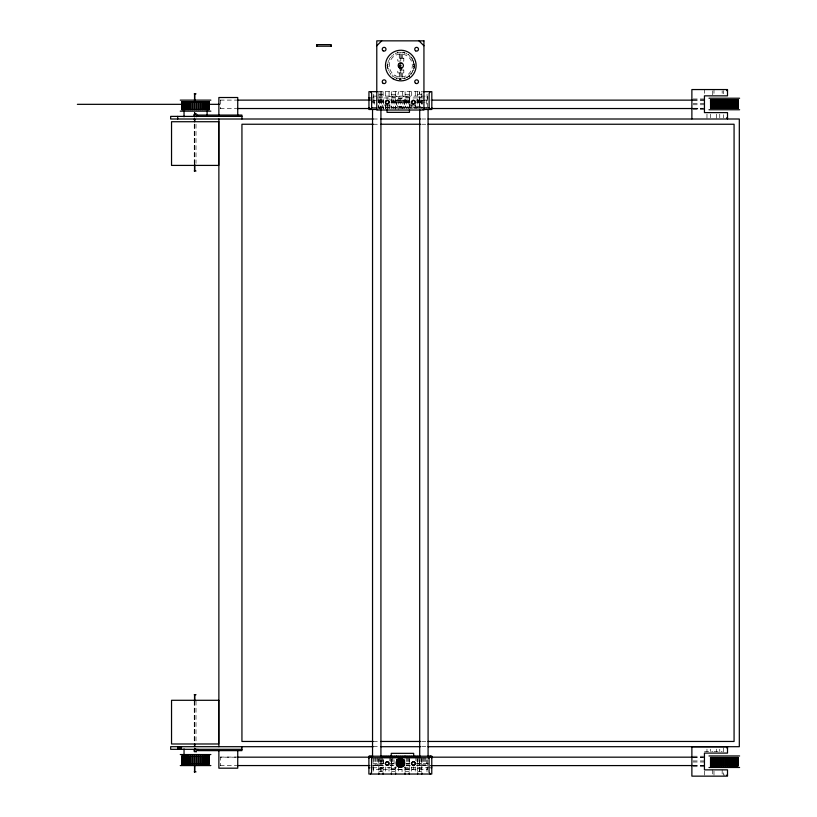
<?xml version="1.0" encoding="UTF-8"?>
<svg xmlns="http://www.w3.org/2000/svg" width="817" height="817" viewBox="0 0 817 817"><rect width="100%" height="100%" fill="white"/><g stroke="black" fill="none" stroke-linecap="round" stroke-linejoin="round"><path stroke-width="0.61" stroke-dasharray="4.08 3.06" d="M402.158 52.063L402.699 52.982L404.364 52.278M395.612 77.635L395.152 76.961L394.223 77.554M387.401 68.608L387.207 63.501M389.004 70.487L388.085 69.854M390.986 57.21L390.179 57.803M407.714 76.584L408.234 75.961L409.215 76.42M397.47 52.278L397.185 53.35L396.306 53.054M397.45 78.698L397.062 77.697L396.235 78.177M414.209 68.608L414.362 63.307M401.453 52.145L400.8 52.839L400.156 52.145M402.199 78.626L403.384 78.585M406.08 53.054L406.754 54.126M387.187 67.403L388.126 66.504L387.064 65.748M414.423 63.695L413.473 64.604L414.495 65.258M389.791 72.499L389.147 71.63M398.226 78.585L399.043 78.156L399.584 79.239M387.064 65.36L388.126 64.604L387.227 63.808M414.546 65.748L413.473 66.504L414.423 67.403M392.16 75.818L392.16 74.868M409.531 55.168L409.45 56.24L410.4 56.169M405.303 53.054L404.415 53.35L404.058 52.196M414.362 67.801L413.249 68.25L413.606 69.098M412.197 58.201L411.758 59.069L412.595 59.447M390.628 74.521L390.945 73.601L390.179 73.305M412.82 60.233L412.708 61.04L413.657 61.224M373.737 94.129L373.737 100.573L372.164 102.145L377.178 102.145M426.985 771.575L426.985 765.131L428.557 763.558M409.521 76.175L408.97 76.614M388.126 69.026L388.361 68.25L387.248 67.801M409.562 74.786L409.531 75.94M395.285 54.106L395.53 53.054M413.606 62L413.596 63.154M388.014 63.154L388.126 62.082M399.973 79.269L400.657 78.279L401.372 78.687M408.551 55.096L407.816 54.116A13.623 13.623 0 0 1 408.541 54.586M397.246 52.278L398.91 52.982L399.442 52.063M407.499 77.554L406.457 76.961L405.998 77.635M401.321 79.29L399.268 79.208M378.445 91.667L422.328 91.667M378.904 94.282L383.091 94.282M391.476 94.282L395.673 94.282M405.099 94.282L409.297 94.282M417.681 94.282L421.868 94.282M376.943 96.12L373.134 96.12L373.134 106.006M378.21 96.12L425.106 96.12M378.904 97.141L383.091 97.141M391.476 97.141L395.673 97.141M405.099 97.141L409.297 97.141M417.681 97.141L421.868 97.141M370.203 97.948L428.057 97.948M693.133 98.99L704.448 98.99M220.13 100.103L236.481 100.103M370.213 100.052L384.215 100.052M389.903 100.052L410.869 100.052M416.262 100.052L430.569 100.052M693.133 99.98L704.448 99.98M693.133 100.195L704.448 100.195M373.737 100.573L376.831 100.573M395.673 100.573L405.099 100.573M421.868 100.573L424.973 100.573M378.904 101.911L383.091 101.911M391.476 101.911L395.673 101.911M405.099 101.911L409.297 101.911M417.681 101.911L421.868 101.911M378.21 102.145L384.541 102.145M390.883 102.145L411.155 102.145M416.067 102.145L425.106 102.145M693.133 103.698L704.448 103.698M693.133 104.75L704.448 104.75M378.21 107.384L422.563 107.384M377.893 107.905L422.889 107.905M379.425 108.222L378.537 108.222L378.537 100.052M383.612 108.222L382.724 108.222L382.724 100.052M693.133 108.263L704.448 108.263M693.133 108.467L703.192 108.467M220.13 108.63L236.481 108.63M693.837 108.528L702.763 108.528M693.133 109.468L704.448 109.468M373.216 119.006L378.322 119.006M421.695 119.006L426.791 119.006M373.257 124.245L378.353 124.245M421.705 124.245L426.801 124.245M373.257 741.458L378.353 741.458M421.705 741.458L426.801 741.458M373.216 746.697L378.322 746.697M421.695 746.697L426.791 746.697M704.56 751.517L712.73 751.517M713.987 751.517L722.167 751.517M693.133 756.236L704.448 756.236M220.13 757.073L236.481 757.073M235.96 757.175L220.651 757.175L220.651 765.549M693.133 757.236L703.192 757.236M693.133 757.441L704.448 757.441M693.133 760.954L704.448 760.954M693.133 762.006L704.448 762.006M373.083 763.558L384.49 763.558M389.556 763.558L394.682 763.558M405.978 763.558L411.104 763.558M416.17 763.558L427.577 763.558M378.843 763.793L383.04 763.793M391.425 763.793L394.56 763.793M406.09 763.793L409.235 763.793M417.62 763.793L421.817 763.793M378.843 765.131L373.675 765.131L373.675 771.575M421.817 765.131L426.985 765.131M220.13 765.6L236.481 765.6M372.429 765.56L384.041 765.652M389.852 765.652L394.131 765.652L394.039 759.759M406.315 765.652L410.808 765.652M416.496 765.652L427.955 765.652M693.133 765.509L704.448 765.509M693.133 765.723L704.448 765.723M693.133 766.714L704.448 766.714M372.664 767.755L396.551 767.755M404.098 767.755L430.518 767.755M378.843 768.562L383.04 768.562M391.425 768.562L395.612 768.562M405.048 768.562L409.235 768.562M417.62 768.562L421.817 768.562M378.843 771.422L383.04 771.422M391.425 771.422L395.612 771.422M405.048 771.422L409.235 771.422M417.62 771.422L421.817 771.422M725.179 775.098L723.321 775.098L723.321 770.911M393.222 55.137L393.784 54.116M389.147 59.478L389.852 59.069L389.403 58.201M388.085 61.255L388.902 61.04L388.78 60.233M392.385 76.42L393.375 75.961L393.896 76.584M412.595 71.661L411.819 72.499M413.657 69.884L412.605 70.487M396.265 78.524L396.756 78.687A13.623 13.623 0 0 1 395.949 78.371M411.554 73.346L410.665 73.601L410.982 74.521M391.21 56.169L392.16 56.24L392.16 55.29M405.436 78.299L404.548 77.697L404.16 78.698M410.624 57.21L411.554 57.762A13.623 13.623 0 0 0 410.992 56.965M723.321 90.605L723.321 93.751M723.321 114.707L723.321 117.852M723.321 747.851L723.321 752.048M722.167 90.81L722.167 93.322M722.167 769.859L722.167 774.894M719.757 114.186L719.757 117.719M719.757 749.158L719.757 751.517M716.397 114.186L716.397 118.904M716.397 749.158L716.397 751.517M713.987 89.553L713.987 93.322M713.987 771.115L713.987 776.15M712.73 90.81L712.73 95.844M712.73 769.859L712.73 774.894M710.32 114.186L710.32 117.719M710.32 749.158L710.32 751.517M706.971 114.186L706.971 118.904M706.971 749.158L706.971 751.517M704.56 89.553L704.56 93.322M704.56 771.115L704.56 776.15M427.638 96.12L427.638 108.222M427.577 759.698L427.577 769.583L373.083 769.583L373.083 757.482M427.036 94.129L427.036 100.573M426.75 100.052L426.75 108.222M426.372 759.759L426.372 765.652M425.483 757.482L425.483 765.652M424.278 757.482L424.278 765.652M423.39 757.482L423.39 765.652M422.552 100.052L422.552 108.304M422.185 757.482L422.185 765.652M421.868 92.76L421.868 107.834M421.817 759.003L421.817 772.065M421.347 100.052L421.347 108.304L420.459 108.222L420.459 100.052M421.286 757.4L421.286 765.652M420.081 757.482L420.081 765.652M419.703 108.283L419.703 91.698L419.672 109.478M419.703 760.188L419.703 771.667M419.611 760.045L419.611 771.493M419.254 100.052L419.254 108.304L418.365 108.222L418.365 100.052M419.192 757.482L419.192 765.652M417.987 757.482L417.987 765.652M417.681 91.667L417.681 107.834M417.62 759.596L417.62 772.065M417.16 100.052L417.16 108.304L416.262 108.222L416.262 104.719M417.099 757.4L417.099 765.652M415.894 757.482L415.894 760.984M415.271 91.667L415.271 98.653M415.271 104.586L415.271 108.263M415.21 767.051L415.21 771.708M415.056 104.719L415.056 108.304L414.168 108.222L414.168 104.719M413.678 766.795L413.678 769.389L391.251 769.389L391.251 759.779M412.963 104.719L412.963 108.304L412.074 108.222L412.074 104.719M411.707 91.667L411.707 98.653M411.707 104.586L411.707 109.478M411.645 767.051L411.645 771.708M410.869 104.719L410.869 108.304L409.981 108.222L409.981 100.052M409.46 108.283L409.46 96.314L387.033 96.314L387.033 99.153M409.603 757.482L409.603 765.652M409.297 91.667L409.297 107.834M409.235 759.003L409.235 772.065M408.776 100.052L408.776 108.304L407.877 108.222L407.877 100.052M408.714 757.482L408.714 765.652M407.509 757.482L407.509 765.652M406.672 100.052L406.672 108.304L405.783 108.222L405.783 100.052M406.621 757.482L406.621 765.652M405.099 91.667L405.099 107.834M405.048 766.795L405.048 772.065M404.578 100.052L404.578 108.304L403.69 108.222L403.69 100.052M404.058 100.052L404.058 108.487M402.485 100.052L402.485 108.304L401.596 108.222L401.596 100.052M402.352 58.211L402.352 54.136L400.8 54.024L399.258 54.136L399.258 58.211M402.352 72.897L402.352 76.972L400.8 77.084L399.258 76.972L399.258 72.897M402.117 91.667C405.508 101.553 395.265 101.553 398.655 91.667M402.117 108.508C403.659 105.219 396.01 105.944 398.655 109.478M402.056 769.297L402.056 771.667M401.443 54.075L401.443 58.211M401.443 68.087L401.443 70.027M401.443 72.897L401.443 77.033M400.8 58.211L400.8 61.081M400.8 70.027L400.8 72.897M400.391 100.052L400.391 108.304L399.493 108.222L399.493 100.052M400.167 54.075L400.167 58.211M400.167 68.087L400.167 70.027M400.167 72.897L400.167 77.033M398.604 766.928L398.604 771.667M398.288 100.052L398.288 108.304L397.399 108.222L397.399 100.052M396.194 100.052L396.194 108.304L395.305 108.222L395.305 100.052M395.673 91.667L395.673 109.478M395.612 766.795L395.612 772.065M394.1 100.052L394.1 108.304L393.212 108.222L393.212 100.052M392.834 757.482L392.834 765.652M391.997 100.052L391.997 108.304L391.108 108.222L391.108 103.585M391.946 757.482L391.946 765.652M391.476 91.667L391.476 107.834M391.425 759.003L391.425 772.065M390.74 757.482L390.74 765.652M389.903 104.719L389.903 108.304L389.015 108.222L389.015 104.719M389.852 757.482L389.852 760.984M389.066 91.667L389.066 99.817M389.066 104.586L389.066 108.263M389.015 767.051L389.015 771.708M387.809 104.719L387.809 108.304L386.921 108.222L386.921 104.719M387.033 105.25L387.033 108.283M385.716 104.719L385.716 108.304L384.817 108.222L384.817 104.719M385.501 91.667L385.501 98.653M385.501 104.586L385.501 109.478M385.45 767.051L385.45 771.708M383.612 100.052L383.612 109.478M383.561 759.759L383.561 765.652M383.091 91.667L383.091 107.834M383.04 759.596L383.04 772.065M382.356 757.482L382.356 765.652M381.519 100.052L381.519 108.304L380.63 108.222L380.63 100.052M381.468 757.482L381.468 765.652M381.1 91.667L381.1 109.478M381.049 760.045L381.049 771.493M380.926 91.698L380.926 108.283M380.926 760.188L380.926 772.943M380.262 757.482L380.262 765.652M379.425 100.052L379.425 109.478M379.364 757.482L379.364 765.652M378.904 91.667L378.904 107.834M378.843 759.003L378.843 772.065M378.159 757.482L378.159 765.652M377.27 757.482L377.27 765.652M376.065 757.482L376.065 765.652M375.177 757.482L375.177 765.652M374.339 100.052L374.339 105.944M373.972 757.482L373.972 765.652M220.651 100.154L220.651 108.518M195.998 124.194L195.998 163.4M195.998 701.037L195.998 742.776M194.722 124.164L194.722 163.39M194.722 701.047L194.722 742.806M194.538 124.164L194.538 163.39M194.538 701.047L194.538 742.806M194.242 124.194L194.242 163.4M194.242 701.037L194.242 742.776M413.78 63.134A13.623 13.623 0 0 1 412.942 70.691M412.595 71.477A13.623 13.623 0 0 1 412.197 72.233M411.748 72.958A13.623 13.623 0 0 1 410.716 74.327M409.531 75.562A13.623 13.623 0 0 1 408.194 76.624M407.479 77.094A13.623 13.623 0 0 1 406.733 77.523M405.171 78.228A13.623 13.623 0 0 1 403.537 78.728M401.004 79.086A13.623 13.623 0 0 1 399.288 79.065M397.174 52.227A13.623 13.623 0 0 1 398.012 52.053M403.118 52.135A13.623 13.623 0 0 1 404.772 52.594M411.972 58.364A13.623 13.623 0 0 1 412.401 59.1M412.779 59.876A13.623 13.623 0 0 1 413.606 62.296M403.812 58.211L397.797 58.211L397.797 61.081L403.812 61.081L403.812 58.211M403.812 70.027L397.797 70.027L397.797 72.897L403.812 72.897L403.812 70.027M395.04 75.542A11.53 11.53 0 0 0 412.33 65.554A11.53 11.53 0 0 0 395.04 55.566A11.53 11.53 0 0 0 395.04 75.542M398.247 106.373A4.279 4.279 0 0 0 404.66 102.666A4.279 4.279 0 0 0 398.247 98.969A4.279 4.279 0 0 0 398.247 106.373"/><path stroke-width="1.23" d="M710.576 765.907L710.576 757.522L738.037 757.522L738.037 765.907L710.565 765.907L710.565 757.522M737.526 765.907L737.537 757.522M737.935 108.181L737.935 99.797L710.565 99.797L710.576 108.181L738.037 108.181L738.037 99.797L737.822 108.181M430.181 91.667L429.129 93.475L429.129 107.905L430.702 109.478L431.825 107.589M368.886 758.115L369.978 756.225L371.582 757.798L429.078 757.798L430.651 756.225L431.774 758.115M370.53 774.036L371.582 772.228L371.582 757.798M385.634 101.461L387.289 100.358L388.933 101.461M388.933 102.83L387.289 103.922L385.634 102.83M411.839 101.461L413.484 100.358L415.138 101.461M415.138 102.83L413.484 103.922L411.839 102.83M385.583 762.874L386.543 761.914M388.872 764.242L387.227 765.345L385.583 764.242M411.788 762.874L412.748 761.914M415.077 764.242L413.433 765.345L411.788 764.242M194.752 116.708L194.017 115.973L194.752 113.961M194.017 114.686L196.203 113.788L197.111 114.686L196.376 116.708M376.78 45.783L381.713 40.85M370.591 91.667L371.643 93.475L371.643 107.905L370.07 109.478L368.947 107.589M398.604 759.146L402.056 759.146M402.056 766.928L398.604 766.928M399.258 63.42L402.352 63.42M402.352 67.688L399.258 67.688M331.273 46.191L316.598 46.191L316.598 44.618L331.273 44.618L331.171 46.191M726.691 90.605L727.508 90.605M377.413 91.667L368.947 91.667L368.947 109.478L377.648 109.478M423.359 91.667L431.825 91.667L431.825 109.478L423.124 109.478M194.242 93.843L195.998 93.843M368.947 97.948L369.989 97.948M708.993 98.224L739.61 98.224M180.261 100.134L210.868 100.134M237.226 100.144L370.152 100.052M432.377 100.144L692.561 100.144M181.823 101.706L209.305 101.706M77.38 104.331L182.61 104.331M209.244 104.331L219.385 104.331M371.643 107.905L376.637 107.905M424.135 107.905L429.129 107.905M237.226 108.528L369.876 108.528M432.377 108.528L692.561 108.528M181.823 109.57L209.305 109.57M708.993 109.754L739.61 109.754M180.261 111.143L210.868 111.143M241.934 116.382L170.661 116.382L170.661 119.006L373.216 119.006M726.691 117.852L727.508 117.852M380.875 119.006L420.418 119.006M428.067 119.006L739.314 119.006L739.314 746.697L428.067 746.697M194.099 119.108L194.722 119.108L194.722 121.641M373.257 124.245L241.934 124.245L241.934 741.458L373.257 741.458M380.906 124.245L420.428 124.245M428.077 124.245L734.074 124.245L734.074 741.458L428.077 741.458M194.242 170.988L195.998 170.988M194.242 694.716L195.998 694.716M380.906 741.458L420.428 741.458M373.216 746.697L170.661 746.697L170.661 749.322L241.934 749.322M380.875 746.697L420.418 746.697M726.691 747.851L727.508 747.851M180.261 754.561L210.868 754.561M708.993 755.95L739.61 755.95M181.823 756.134L209.305 756.134M237.226 757.175L369.876 757.175M431.1 757.175L692.561 757.175M368.886 757.482L369.774 757.482L369.774 756.225M181.823 763.997L209.305 763.997M180.261 765.57L210.868 765.57M237.226 765.56L369.876 765.56M403.843 765.652L396.664 765.652L396.664 759.626M430.569 765.652L692.561 765.56M708.993 767.48L739.61 767.48M368.886 767.755L369.938 767.755M430.722 767.755L431.774 767.755M194.242 771.861L195.998 771.861M726.691 775.098L727.508 775.098M414.117 761.914L415.077 762.874M387.912 761.914L388.872 762.874M399.339 65.84C403.118 67.617 399.247 62.337 399.768 66.136M418.998 40.85L423.941 45.783M430.12 774.036L429.078 772.228L429.078 757.798M732.563 99.797L732.583 108.181M728.989 108.181L728.968 99.797L728.948 108.181M717.112 99.797L717.132 108.181M737.526 99.797L737.322 108.181L737.312 99.797M736.515 108.181L736.832 99.797L736.852 108.181M735.851 99.797L735.862 108.181M715.447 99.797L715.467 108.181M737.547 99.797L737.547 108.181M737.547 757.522L737.547 765.907M737.312 757.522L737.312 765.907M736.852 757.522L736.852 765.907M736.505 99.797L736.505 108.181M736.505 757.522L736.505 765.907M735.882 99.797L735.882 108.181M735.882 757.522L735.882 765.907M735.423 757.522L735.423 765.907M734.646 757.522L734.646 765.907M734.095 757.522L734.105 765.907M733.186 757.522L733.186 765.907M732.553 99.797L732.553 108.181M732.553 757.522L732.553 765.907M731.521 757.522L731.521 765.907M730.827 757.522L730.827 765.907M729.704 757.522L729.704 765.907M728.948 757.522L728.948 765.907M727.753 757.522L727.753 765.907M727.508 118.904L727.508 112.613L704.448 112.613L704.448 95.844L727.508 95.844L727.508 89.553L691.876 89.553L691.876 118.904M726.967 757.522L726.967 765.907M725.731 757.522L725.731 765.907M724.924 757.522L724.924 765.907M723.678 757.522L723.678 765.907M722.871 757.522L722.871 765.907M721.636 757.522L721.636 765.907M720.849 757.522L720.849 765.907M719.665 757.522L719.665 765.907M718.909 757.522L718.909 765.907M717.786 757.522L717.786 765.907M717.081 99.797L717.081 108.181M717.081 757.522L717.081 765.907M716.049 757.522L716.049 765.907M715.426 99.797L715.426 108.181M715.426 757.522L715.426 765.907M714.507 757.522L714.507 765.907M713.956 757.522L713.956 765.907M713.18 757.522L713.18 765.907M712.73 757.522L712.73 765.907M712.097 757.522L712.097 765.907M711.75 757.522L711.75 765.907M711.29 757.522L711.29 765.907M710.565 99.797L710.657 108.181M430.569 756.225L430.569 757.482M429.671 756.225L429.671 757.482M428.465 756.225L428.465 757.482M428.088 109.56L428.088 756.358M421.817 772.943L421.817 774.036M420.081 756.225L420.081 757.482M419.703 109.56L419.703 756.358M419.192 756.225L419.192 757.482M417.987 756.225L417.987 757.482M417.62 772.943L417.62 774.036M417.099 756.225L417.099 757.482M415.894 756.225L415.894 757.482M415.005 756.225L415.005 757.482M413.8 756.225L413.8 757.482M413.678 757.145L413.678 753.345L391.251 753.345L391.251 757.145M412.902 756.225L412.902 757.482M411.697 756.225L411.697 757.482M410.808 756.225L410.808 757.482M409.46 109.764L409.46 112.358L387.033 112.358L387.033 109.764M409.603 756.225L409.603 757.482M409.235 772.943L409.235 774.036M408.714 756.225L408.714 757.482M407.509 756.225L407.509 757.482M406.621 756.225L406.621 757.482M405.416 756.225L405.416 757.482M405.048 756.225L405.048 757.216M405.048 772.943L405.048 774.036M404.517 756.225L404.517 757.482M404.517 759.759L404.517 765.652M403.312 756.225L403.312 757.482M403.312 759.759L403.312 765.652M402.424 756.225L402.424 765.652M401.218 756.225L401.218 765.652M400.33 756.225L400.33 765.652M399.125 756.225L399.125 765.652M398.236 756.225L398.236 757.482M398.236 758.646L398.236 765.652M397.031 756.225L397.031 757.482M397.031 759.759L397.031 765.652M396.664 756.225L396.664 757.216M396.133 756.225L396.133 757.482M395.612 772.943L395.612 774.036M394.928 756.225L394.928 757.482M394.039 756.225L394.039 757.482M392.834 756.225L392.834 757.482M391.946 756.225L391.946 757.482M391.425 772.943L391.425 774.036M390.74 756.225L390.74 757.482M389.852 756.225L389.852 757.482M388.647 756.225L388.647 757.482M387.748 756.225L387.748 757.482M386.543 756.225L386.543 757.482M385.655 756.225L385.655 757.482M384.45 756.225L384.45 757.482M383.561 756.225L383.561 757.482M383.04 772.943L383.04 774.036M382.356 756.225L382.356 757.482M381.468 756.225L381.468 757.482M380.926 109.56L380.926 756.358M378.843 772.943L378.843 774.036M372.542 109.56L372.542 756.358M371.878 756.225L371.878 757.482M370.979 756.225L370.979 757.482M316.7 44.618L316.7 46.191M241.934 119.006L241.934 115.074L197.908 115.074L197.908 116.382M241.934 746.697L241.934 750.629L197.908 750.629L197.908 749.322M237.737 115.074L237.737 97.519L218.874 97.519L218.874 115.074M237.737 750.629L237.737 768.184L218.874 768.184L218.874 750.629M218.874 119.006L218.874 746.697M209.254 101.706L209.142 109.57L209.05 101.706M209.254 756.134L209.142 763.997L209.05 756.134M208.733 101.706L208.733 109.57M208.733 756.134L208.733 763.997M208.56 101.706L208.56 109.57M208.56 756.134L208.56 763.997M208.029 101.706L208.029 109.57M208.029 756.134L208.029 763.997M207.763 101.706L207.763 109.57M207.763 756.134L207.763 763.997M207.089 111.143L207.089 115.636M207.038 101.706L207.038 109.57M207.038 756.134L207.038 763.997M206.701 101.706L206.701 109.57M206.701 756.134L206.701 763.997M205.802 101.706L205.802 109.57M205.802 756.134L205.802 763.997M205.394 101.706L205.394 109.57M205.394 756.134L205.394 763.997M204.332 101.706L204.332 109.57M204.332 756.134L204.332 763.997M203.862 101.706L203.862 109.57M203.862 756.134L203.862 763.997M202.667 101.706L202.667 109.57M202.667 756.134L202.667 763.997M202.146 101.706L202.146 109.57M202.146 756.134L202.146 763.997M200.839 101.706L200.839 109.57M200.839 756.134L200.839 763.997M200.288 101.706L200.288 109.57M200.288 756.134L200.288 763.997M198.899 101.706L198.899 109.57M198.899 756.134L198.899 763.997M198.317 101.706L198.317 109.57M198.317 756.134L198.317 763.997M196.887 101.706L196.887 109.57M196.887 756.134L196.887 763.997M196.294 101.706L196.294 109.57M196.294 756.134L196.294 763.997M194.844 101.706L194.844 109.57M194.844 756.134L194.844 763.997M194.722 93.843L194.722 101.42M194.722 112.787L194.722 116.576M194.722 164.656L194.722 170.988M194.722 694.716L194.722 701.047M194.722 744.062L194.722 746.595M194.722 749.128L194.722 751.65M194.722 765.539L194.722 771.861M194.538 93.843L194.538 101.42M194.538 112.787L194.538 116.576M194.538 119.108L194.538 121.641M194.538 164.656L194.538 170.988M194.538 694.716L194.538 701.047M194.538 744.062L194.538 746.595M194.538 749.128L194.538 751.65M194.538 765.539L194.538 771.861M194.242 101.706L194.242 109.57M194.242 756.134L194.242 763.997M192.812 101.706L192.812 109.57M192.812 756.134L192.812 763.997M192.23 101.706L192.23 109.57M192.23 756.134L192.23 763.997M190.841 101.706L190.841 109.57M190.841 756.134L190.841 763.997M190.29 101.706L190.29 109.57M190.29 756.134L190.29 763.997M188.982 101.706L188.982 109.57M188.982 756.134L188.982 763.997M188.461 101.706L188.461 109.57M188.461 756.134L188.461 763.997M187.267 101.706L187.267 109.57M187.267 756.134L187.267 763.997M186.797 101.706L186.797 109.57M186.797 756.134L186.797 763.997M185.735 101.706L185.735 109.57M185.735 756.134L185.735 763.997M185.326 101.706L185.326 109.57M185.326 756.134L185.326 763.997M184.428 101.706L184.428 109.57M184.428 756.134L184.428 763.997M184.091 101.706L184.091 109.57M184.039 111.143L184.039 116.76M184.039 748.944L184.039 754.561M184.091 756.134L184.091 763.997M183.365 101.706L183.365 109.57M183.365 756.134L183.365 763.997M183.1 101.706L183.1 109.57M183.1 756.134L183.1 763.997M182.579 101.706L182.579 109.57M182.579 756.134L182.579 763.997M182.395 101.706L182.395 109.57M182.395 756.134L182.395 763.997M181.874 101.706L181.874 109.57M181.874 756.134L181.874 763.997M181.456 746.697L181.456 749.322M180.904 746.697L180.904 749.322M179.566 746.697L179.566 749.322M178.239 746.697L178.239 749.322M177.697 116.382L177.697 119.006M177.697 746.697L177.687 749.322M710.79 757.522L710.78 765.907L710.78 757.522M711.076 757.522L711.076 765.907L711.056 757.522M737.822 757.522L738.027 765.907L737.833 757.522M194.926 748.821L194.017 751.017L196.203 751.916L197.111 749.73L194.926 748.821M423.941 40.85L376.78 40.85L376.78 110.019L423.941 110.019L423.941 40.85M218.701 121.723L171.539 121.723L171.539 165.412L218.701 165.412L218.701 121.723M218.701 700.292L171.539 700.292L171.539 743.981L218.701 743.981L218.701 700.292M727.508 746.799L691.876 746.799L691.876 776.15L727.508 776.15L727.508 769.859L704.448 769.859L704.448 753.09L727.508 753.09L727.508 746.799M431.774 756.225L368.886 756.225L368.886 774.036L431.774 774.036L431.774 756.225M734.126 108.181L734.105 99.797L734.095 108.181M731.491 108.181L731.481 99.797L731.521 108.181M730.858 108.181L730.837 99.797L730.827 108.181M729.673 108.181L729.652 99.797L729.704 108.181M727.733 108.181L727.712 99.797L727.753 108.181M727.007 108.181L726.987 99.797L726.967 108.181M725.71 108.181L725.69 99.797L725.731 108.181M724.975 108.181L724.955 99.797L724.924 108.181M723.658 108.181L723.637 99.797L723.678 108.181M722.922 108.181L722.902 99.797L722.871 108.181M721.615 108.181L721.595 99.797L721.636 108.181M720.9 108.181L720.88 99.797L720.849 108.181M719.644 108.181L719.624 99.797L719.665 108.181M718.95 108.181L718.94 99.797L718.909 108.181M717.765 108.181L717.745 99.797L717.786 108.181M716.039 108.181L716.029 99.797L716.049 108.181M714.497 108.181L714.487 99.797L714.507 108.181M735.443 108.181L735.433 99.797L735.423 108.181M734.626 108.181L734.616 99.797L734.646 108.181M733.155 108.181L733.145 99.797L733.186 108.181M713.997 108.181L713.987 99.797L713.956 108.181M713.18 108.181L713.159 99.797L713.18 108.181M712.761 108.181L712.751 99.797L712.73 108.181M712.097 108.181L712.087 99.797L712.097 108.181M711.781 108.181L711.77 99.797L711.75 108.181M711.301 108.181L711.29 99.797L711.29 108.181M711.076 108.181L711.076 99.797L711.056 108.181M710.79 108.181L710.78 99.797L710.78 108.181M182.079 109.57L182.079 101.706L181.987 109.57M182.079 763.997L182.079 756.134L181.987 763.997M396.939 765.641A4.279 4.279 0 0 0 404.282 764.671A4.279 4.279 0 0 0 399.768 758.799A4.279 4.279 0 0 0 396.939 765.641M412.544 765.1A1.777 1.777 0 0 0 415.21 763.558A1.777 1.777 0 0 0 412.544 762.016A1.777 1.777 0 0 0 412.544 765.1M386.339 765.1A1.777 1.777 0 0 0 389.015 763.558A1.777 1.777 0 0 0 386.339 762.016A1.777 1.777 0 0 0 386.339 765.1M393.14 78.82A15.319 15.319 0 0 0 416.119 65.554A15.319 15.319 0 0 0 393.14 52.288A15.319 15.319 0 0 0 393.14 78.82M399.482 67.831A2.635 2.635 0 0 0 403.435 65.554A2.635 2.635 0 0 0 399.482 63.266A2.635 2.635 0 0 0 399.482 67.831M386.267 103.769A1.889 1.889 0 0 0 389.147 102.217A1.889 1.889 0 0 0 386.37 100.501A1.889 1.889 0 0 0 386.267 103.769M412.514 103.8A1.889 1.889 0 0 0 415.342 102.166A1.889 1.889 0 0 0 412.514 100.532A1.889 1.889 0 0 0 412.514 103.8M415.608 50.838A1.889 1.889 0 0 0 418.488 49.296A1.889 1.889 0 0 0 415.71 47.57A1.889 1.889 0 0 0 415.608 50.838M383.122 50.838A1.889 1.889 0 0 0 386.002 49.296A1.889 1.889 0 0 0 383.224 47.57A1.889 1.889 0 0 0 383.122 50.838M415.608 83.324A1.889 1.889 0 0 0 418.488 81.782A1.889 1.889 0 0 0 415.71 80.066A1.889 1.889 0 0 0 415.608 83.324M383.173 83.354A1.889 1.889 0 0 0 386.002 81.72A1.889 1.889 0 0 0 383.173 80.086A1.889 1.889 0 0 0 383.173 83.354"/></g></svg>
